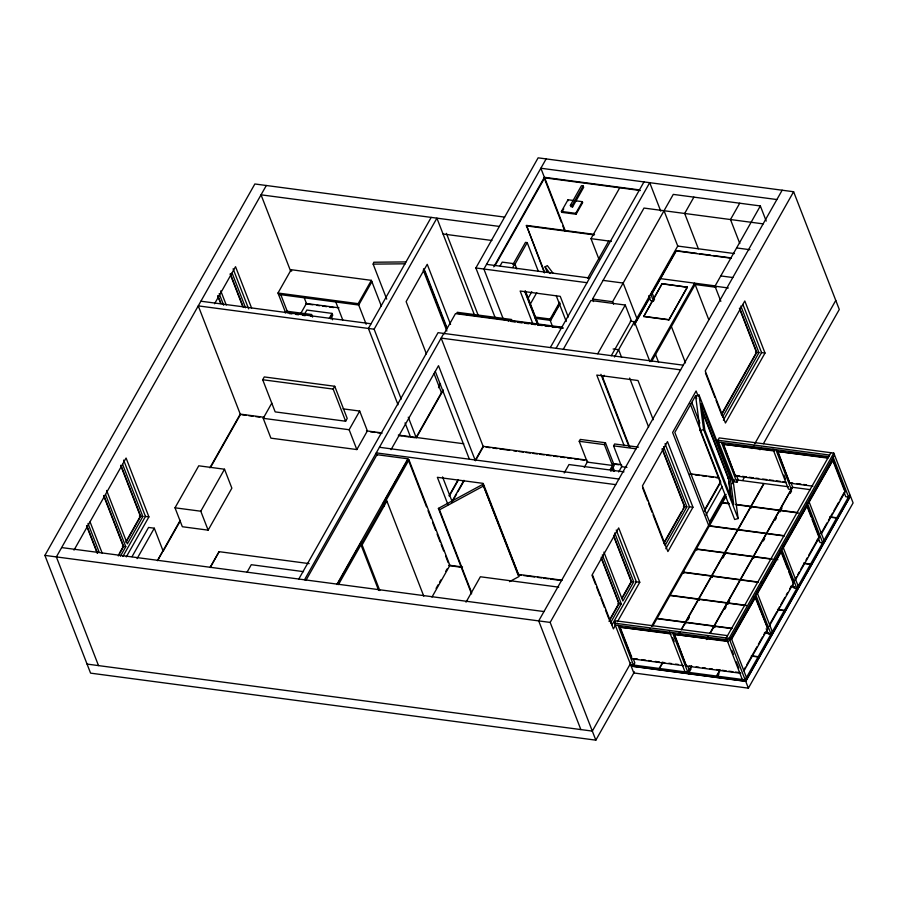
<?xml version="1.0" encoding="UTF-8"?>
<svg xmlns="http://www.w3.org/2000/svg" width="898" height="898" viewBox="0 0 898 898"><rect width="100%" height="100%" fill="white"/><g stroke="black" fill="none" stroke-linecap="round" stroke-linejoin="round"><path stroke-width="1.35" d="M386.724 299.113L373.153 264.124L373.793 262.238L405.975 261.913M634.448 671.839L595.834 740.154L90.575 673.141L44.9 555.391L254.864 183.978L504.62 217.103M266.313 185.493L56.361 556.917L98.511 665.609M74.006 550.126L126.079 458.025L148.911 516.9L126.304 556.895M214.577 303.76L235.534 266.672L251.597 308.081M119.277 553.505L123.318 546.366L103.596 495.539M126.248 541.191L140.369 516.193L120.658 465.366M118.278 555.941L123.655 546.411L103.944 495.584M125.911 542.426L140.717 516.238L121.005 465.411M120.399 556.221L125.776 546.691L105.56 494.562M122.611 464.389L142.838 516.518L127.359 543.896L106.638 490.454M122.869 556.434L145.476 516.44L123.632 460.124M285.474 312.347L277.987 293.029L291.176 269.703L371.368 280.344L381.347 306.072M132.04 556.659L148.552 527.452L154.288 528.204L163.066 550.856L157.565 560.588M137.08 558.635L154.288 528.204M175.009 507.808L198.75 465.804L224.522 469.227L231.864 488.164L208.134 530.157L182.35 526.733L175.009 507.808L200.782 511.22L208.134 530.157M285.306 313.02L286.361 311.157L311.572 314.502L312.583 317.106M157.442 560.599L180.217 520.324M209.885 467.824L240.249 414.113L263.821 417.244M163.133 551.293L180.386 520.773M210.727 467.106L240.428 414.573L198.267 305.881L374.129 329.207L401.238 399.082M262.699 379.731L264.281 376.936L334.741 386.275L347.212 418.434L345.629 421.229L275.17 411.89L262.699 379.731L333.158 389.081L345.629 421.229M300.493 313.93L306.431 303.434L304.433 298.304M304.826 313.626L306.835 310.057L332.047 313.402L332.743 315.209L330.733 318.779M310.517 316.365L311.572 314.502M200.782 511.22L224.522 469.227M343.058 408.848L359.694 411.06L367.383 430.894L356.832 449.561L270.904 438.157L263.215 418.322L271.791 403.157M329.353 318.161L332.047 313.402M366.171 324.268L358.179 303.67L371.368 280.344M210.154 567.424L219.056 551.664L309.148 563.618M210.188 567.514L219.09 551.754M371.895 281.703L358.706 305.028L278.515 294.387M333.158 389.081L334.741 386.275M431.175 217.395L368.404 328.444L398.016 404.785M374.129 329.207L436.911 218.158L474.548 315.198M247.152 572.015L251.283 564.707L303.524 571.644M356.832 449.561L349.142 429.727L359.694 411.06M298.798 579.042L438.067 332.664L683.243 365.183M494.944 317.129L475.873 267.963L538.126 157.846L793.619 191.734L839.293 309.473L763.423 443.679M304.523 579.794L443.792 333.427M444.027 333.899L455.488 313.626L563.181 327.905M305.915 580.389L376.969 454.691L407.905 458.799L426.528 506.82M546.141 158.901L483.899 269.03L503.464 319.486M493.754 266.852L544.379 177.299L639.241 189.882M391.034 449.674L438.516 365.677L475.401 460.786L483.315 446.789L441.154 338.097L680.605 369.853M495.023 265.707L544.693 177.838L565.448 231.347M500.152 265.786L502.218 262.126L514.823 263.799L516.833 268.985M544.413 272.88L526.441 225.387L594.543 234.423M438.987 386.073L440.357 383.659M438.482 387.734L440.536 384.108M512.938 264.54L525.476 242.381L527.193 242.606L538.34 271.353M416.111 437.438L443.017 389.844M443.197 390.304L416.29 437.898L408.264 417.188M512.758 267.458L514.823 263.799M514.666 264.775L527.193 242.606M336.851 584.497L407.905 458.799M337.289 584.486L361.389 541.842L362.534 541.988M384.03 506.18L383.019 503.576L407.815 459.72L408.96 459.866L449.887 565.392L431.983 597.069M338.434 584.632L408.96 459.866M379.787 590.536L362.107 544.94L386.892 501.084L385.747 500.927M561.418 211.434L568.019 199.771L582.331 201.668L582.69 202.578L576.089 214.24L561.766 212.343L561.418 211.434L575.741 213.342L576.089 214.24M561.766 212.343L563.753 208.841M570.365 205.316L581.433 185.718L583.161 185.942L583.678 187.312L572.61 206.899L570.881 206.675L570.365 205.316L572.082 205.541L572.61 206.899M572.082 205.541L583.161 185.942M508.358 321.069L508.885 320.137M511.187 320.44L511.714 319.508L457.284 312.291L456.756 313.222L561.946 327.175M575.741 213.342L582.331 201.668M527.833 298.742L531.796 291.738M529.955 304.703L536.757 292.658M599.078 259.533L590.985 238.655L619.732 187.794M449.112 495.617L458.092 479.757M449.292 496.078L458.261 480.206M535.208 318.341L550.71 320.395L550.182 319.037L559.712 302.177M554.897 311.887L550.137 320.317L552.64 326.793M556.255 309.484L558.983 304.669M550.71 320.395L560.24 303.535M451.593 502.139L463.94 480.307M475.592 459.675L483.135 446.328L586.944 460.102M452.457 501.376L456.566 494.102M457.935 491.677L464.109 480.756M587.752 278.144L608.743 241.012M550.339 347.56L643.978 181.912M556.075 348.323L649.714 182.676L660.748 211.142M563.36 349.165L590.884 300.482L625.255 305.039L631.227 320.44L611.28 355.731M593.533 301.571L592.557 299.056L643.989 208.067L763.143 223.871M436.08 588.403L438.145 584.744M439.526 582.308L440.907 579.861M445.734 571.319L447.114 568.883M613.581 304.231L612.604 301.717L673.275 194.395L760.348 205.945L766.219 221.076M597.731 353.733L625.255 305.039M693.896 197.122L684.669 213.455L698.363 248.78M466.017 602.165L480.374 576.763L558.736 587.157M604.174 375.285L602.794 377.71L629.79 447.316M614.49 357.022L634.448 321.72L630.306 321.17M634.224 323.033L677.743 246.052L664.037 210.727M634.684 323.796L649.209 298.102M651.173 294.634L676.059 250.609L696.792 253.359M634.336 325.065L650.141 297.115M651.51 294.679L676.25 250.935M653.89 298.17L662.095 283.645L687.385 287.214L668.92 319.879L643.72 316.534L652.52 300.583M643.72 316.534L652.61 300.808M653.969 298.394L662.095 283.645M648.704 295.756L650.612 300.684L653.475 301.066L654.53 299.202L651.667 291.805M605.465 442.759L604.41 444.633L612.492 465.467L587.281 462.122L579.21 441.288L580.265 439.425L605.465 442.759L614.254 465.411L610.887 471.36M564.213 472.977L568.984 464.547L623.975 471.843M584.306 467.387L587.662 461.437M668.92 319.879L687.296 286.99M739.728 203.206L730.489 219.539L739.795 243.504M650.511 361.164L694.603 283.162L708.724 319.576M651.611 361.512L695.131 284.52M626.961 467.387L621.652 466.679L613.581 445.846L614.636 443.982L638.512 447.148M610.18 469.542L613.547 463.593M720.847 301.335L714.976 286.193L760.348 205.945M618.677 471.955L622.045 466.006M782.158 190.208L538.699 620.888L580.86 729.58M595.834 740.154L550.16 622.415L793.619 191.734M695.658 395.558L674.825 432.421L709.959 522.995M721.453 414.315L756.475 352.353L739.391 308.295M721.79 414.36L756.823 352.398L739.739 308.34M722.542 417.065L758.945 352.678L740.85 306.027M609.372 620.226L618.834 603.478L601.357 558.433M621.764 598.293L631.227 581.556L613.761 536.499M609.035 621.461L619.171 603.523L601.2 557.187M622.112 598.337L631.575 581.601L613.603 535.264M723.373 420.174L761.583 352.6L742.893 304.422M610.483 622.943L621.293 603.804L602.322 554.897M614.726 532.963L633.696 581.882L622.875 601.009L603.905 552.102M765.017 353.049L725.449 423.048L705.244 370.964L744.812 300.976L765.017 353.049L761.201 352.544M611.987 624.873L636.334 581.792L616.253 530.044M633.337 659.009L634.83 662.859L633.517 665.194L630.654 664.812L614.49 623.145L615.804 620.821L727.515 635.627M736.73 476.097L738.235 479.947L736.91 482.282L734.048 481.9L717.884 440.233L719.208 437.91L833.782 453.097L849.935 494.764L848.621 497.099L845.759 496.717L844.255 492.867M615.422 625.322L613.39 628.914L592.31 574.563L618.688 527.912L639.769 582.252L617.454 621.73M663.891 542.863L681.683 511.389M683.052 508.975L684.422 506.551L662.05 448.877M664.239 542.908L684.759 506.595L662.398 448.933M664.991 545.602L686.88 506.876L663.521 446.643M683.49 665.665L631.934 658.829L619.642 627.13L670.099 633.315M785.537 482.574L735.327 475.918L723.036 444.218L773.504 450.403M665.811 548.723L689.518 506.798L665.048 443.702M692.953 507.247L667.899 551.574L642.429 485.908L667.483 441.58L692.953 507.247L689.136 506.741M704.762 509.637L720.533 481.732M704.245 511.299L720.712 482.181L690.225 403.819M706.008 515.003L722.138 486.469M735.327 475.918L723.788 445.015M709.521 521.861L724.978 494.506M630.935 662.78L592.321 731.095L87.061 664.082M648.76 631.26L650.253 628.611M651.51 626.389L726.112 494.405M732.117 483.798L734.396 479.768M752.019 448.573L753.703 445.61M754.769 443.724L835.78 300.415M652.835 625.895L656.921 618.666L685.219 622.415L685.746 623.773M683.782 573.429L683.255 572.071L696.186 549.194L724.495 552.955L725.023 554.313M696.882 550.283L696.354 548.925L709.285 526.048L737.584 529.798L724.652 552.674L725.18 554.032M725.932 496.594L722.531 502.611L729.266 503.497M742.736 480.284L744.801 476.625M759.977 449.786L761.358 447.339M740.771 673.264L686.353 666.047L674.061 634.347L727.38 640.914M812.881 486.2L789.757 483.135L777.455 451.436L828.057 457.643M659.199 668.449L630.901 664.7L631.429 666.058L659.727 669.807L659.199 668.449L662.601 662.432M678.417 634.459L679.775 632.046M681.133 629.644L685.219 622.415M712.08 577.19L711.564 575.831L724.495 552.955M735.844 504.676L750.672 506.64L737.741 529.517L709.442 525.768L722.374 502.891L729.109 503.778M691.09 668.797L688.373 673.612L660.075 669.852L659.547 668.494L662.949 662.477M678.765 634.504L680.123 632.091M681.481 629.689L685.567 622.46L713.865 626.22L714.393 627.579M699.34 600.392L698.812 599.033L711.744 576.157L740.042 579.906L727.111 602.783L727.638 604.141M712.428 577.234L711.901 575.876L724.832 553L753.13 556.749L753.658 558.107M687.947 619.889L689.305 617.476M722.98 557.927L724.338 555.514M686.353 666.047L674.319 633.876M789.757 483.135L777.724 450.964M691.247 666.226L687.846 672.254L659.547 668.494M706.378 639.466L707.736 637.052M709.779 633.438L713.865 626.22M714.022 625.94L726.953 603.063L698.655 599.314L685.724 622.179L714.022 625.94L714.55 627.298M753.13 556.749L740.199 579.625L711.901 575.876M753.287 556.468L766.219 533.592L737.92 529.842L724.989 552.719L753.287 556.468L753.815 557.826M779.307 510.446L766.376 533.311L738.077 529.562L751.009 506.685L779.307 510.446L779.834 511.804M782.035 507.909L780.003 511.523L779.475 510.165L792.406 487.288M691.595 666.271L687.935 672.411L685.073 672.03L669.616 632.181M706.726 639.511L708.084 637.097M710.127 633.483L714.213 626.265L731.724 628.589M714.898 627.343L714.37 625.985L727.301 603.108L746.159 605.611M727.986 604.186L727.459 602.827L740.39 579.951L757.901 582.274M780.34 511.568L779.812 510.21L792.653 487.165L791.16 483.315M724.753 609.237L726.123 606.835M728.323 602.94L729.681 600.526M763.345 540.978L764.703 538.564M775.075 520.223L776.433 517.82M790.206 493.462L791.565 491.049M830.908 452.727L726.201 637.962L742.354 679.629L745.217 680.01L746.541 677.676L731.084 637.827M745.217 680.01L729.064 638.343L833.782 453.097M834.478 454.916L729.76 640.162L615.197 624.963M731.095 639.107L755.521 596.99L767.812 628.701L743.971 670.885M756.262 594.588L781.372 551.271L793.664 582.97L769.137 626.366M782.798 547.657L807.223 505.54L819.515 537.24L794.988 580.636M808.649 501.926L833.075 459.81L845.366 491.509L821.513 533.704M731.668 639.185L755.521 596.99M757.519 593.455L781.372 551.271M782.686 548.936L807.223 505.54M808.537 503.206L833.075 459.81M716.492 676.048L688.182 672.299L688.71 673.657L717.008 677.406L716.492 676.048L719.893 670.031M751.323 656.079L758.058 656.977L758.586 658.335L745.654 681.2L717.356 677.451L716.829 676.093L720.23 670.076M717.008 677.406L719.051 673.792M744.072 669.605L745.441 667.192M746.799 664.778L757.025 646.706M758.383 644.293L762.469 637.052M763.839 634.65L765.197 632.237M769.923 623.874L776.736 611.819M778.106 609.416L779.464 607.003M780.833 604.59L784.919 597.361M786.278 594.947L787.647 592.534M789.69 588.92L791.048 586.506M795.089 579.356L796.459 576.943M797.817 574.529L799.186 572.116M800.545 569.714L804.63 562.474M806 560.071L807.358 557.658M808.728 555.245L818.942 537.161L812.061 519.414M820.94 533.625L827.08 522.782M828.439 520.369L832.525 513.14M833.894 510.726L838.665 502.285M840.023 499.872L844.109 492.643M745.654 681.2L745.127 679.842L758.058 656.977M771.146 633.82L771.674 635.178L758.743 658.054L758.215 656.696L771.146 633.82L764.411 632.922M784.235 610.662L771.303 633.539L771.831 634.897L784.762 612.021L784.235 610.662L777.5 609.764M784.403 610.382L797.334 587.505L797.851 588.864L784.919 611.74L784.403 610.382L777.657 609.484M810.423 564.348L797.491 587.225L798.019 588.583L810.95 565.706L810.423 564.348L803.676 563.461M810.58 564.067L823.511 541.191L824.038 542.549L811.107 565.426L810.58 564.067L803.833 563.181M836.599 518.034L823.668 540.91L824.196 542.269L837.127 519.392L836.599 518.034L829.864 517.147M836.756 517.764L849.688 494.888L850.215 496.246L837.284 519.123L836.756 517.764L830.021 516.866M766.207 628.757L768.205 633.898L771.068 634.28L772.392 631.945L756.935 592.096M792.564 584.317L794.057 588.179L796.919 588.549L798.243 586.226L782.787 546.366M818.415 538.587L819.908 542.448L822.77 542.83L824.083 540.495L808.627 500.646M745.744 681.369L850.462 496.123L853.1 502.914L748.382 688.16L633.808 672.961L631.182 666.17L745.744 681.369L748.382 688.16M547.062 272.049L545.041 266.841L547.331 265.606L553.157 273.351M471.573 593.915L438.404 508.38L482.888 484.314L519.145 576.46L509.525 581.657M438.404 508.38L439.481 509.817L483.966 485.751M695.624 396.018L699.071 395.098L733.587 484.078L738.111 518.561L734.665 519.493L700.148 430.501L695.624 396.018L696.624 398.6M700.148 430.501L703.594 429.581L699.071 395.098M727.941 478.713L730.254 478.095L701.349 403.606L704.829 430.131L733.733 504.62L730.254 478.095M373.153 264.124L405.335 263.799M776.882 199.547L540.865 168.24L544.884 178.59M640.353 190.522L544.121 177.759L561.329 222.132M736.607 247.938L749.976 249.711M526.183 225.858L594.274 234.894M677.743 246.052L734.474 253.573M499.355 226.431L261.037 194.821L290.649 271.174M590.985 238.655L611.358 241.36M699.564 253.719L710.621 255.189M713.382 255.56L731.354 257.939M675.902 250.89L731.197 258.22M443.062 234.008L491.902 240.484M720.78 275.933L732.813 277.527M660.232 278.604L715.526 285.934M714.976 286.193L728.345 287.966M693.941 284.363L716.054 287.293M662.174 283.88L687.385 287.214M486.536 264.36L589.649 278.032M603.108 280.389L623.156 283.05L636.862 318.375M475.873 267.963L587.011 282.702M592.557 299.056L612.604 301.717M643.63 316.309L668.83 319.654M534.927 317.016L550.182 319.037M755.51 352.218L758.945 352.678M511.085 321.428L515.16 321.967M517.888 322.326L521.962 322.876M524.69 323.235L528.765 323.774M531.493 324.133L535.567 324.672M542.381 325.581L538.295 325.042L525.061 291.109M545.097 325.94L549.183 326.479M551.9 326.838L555.985 327.388M558.702 327.748L562.788 328.286M277.987 293.029L358.179 303.67M305.791 303.434L338.984 307.834M305.971 303.883L312.897 304.804M317.028 305.354L319.823 305.724M322.562 306.083L326.737 306.645M329.487 307.004L333.663 307.554M613.11 348.985L618.621 349.715L621.618 357.449M200.905 301.212L371.042 323.774M289.291 313.548L291.94 313.907M295.925 314.435L298.574 314.783M302.559 315.31L305.208 315.658M717.884 440.233L829.595 455.05M718.591 442.052L828.921 456.678M723.036 444.218L774.592 451.054M777.455 451.436L827.799 458.103M579.21 441.288L604.41 444.633M613.581 445.846L636.132 448.832M735.597 475.446L739.671 475.985M742.377 476.344L746.451 476.883M749.168 477.253L753.231 477.792M755.948 478.151L758.664 478.511M762.728 479.049L766.802 479.588M769.519 479.947L773.582 480.486M776.299 480.845L780.373 481.384M783.078 481.743L785.795 482.103M790.015 482.664L792.743 483.023M796.818 483.573L800.904 484.112M803.62 484.471L806.348 484.83M844.794 491.442L845.366 491.509M366.451 430.86L381.717 432.881M398.353 435.092L463.783 443.769M613.244 463.593L621.551 464.693M690.753 473.875L718.445 477.545M736.809 479.914L763.76 483.483L750.829 506.36L736.001 504.395M788.354 486.75L764.097 483.528L751.166 506.405L779.475 510.165M792.743 487.333L810.265 489.657M241.809 414.753L245.973 415.303M248.724 415.673L252.91 416.223M255.638 416.582L259.836 417.143M370.447 431.815L374.949 432.409M377.362 432.735L381.886 433.33M398.532 435.541L402.259 436.035M404.078 436.271L409.174 436.956M411.711 437.292L415.179 437.753M486.076 447.148L490.229 447.698M492.968 448.068L497.155 448.618M499.86 448.978L509.615 450.268M513.656 450.807L516.53 451.189M519.167 451.537L523.455 452.109M526.071 452.457L530.37 453.03M532.963 453.367L537.296 453.95M539.855 454.287L544.21 454.859M546.747 455.196L551.136 455.78M553.651 456.117L558.062 456.7M560.543 457.026L564.977 457.621M567.435 457.946L571.577 458.496M574.338 458.856L578.469 459.406M580.198 459.641L584.351 460.191M614.333 464.165L618.958 464.771M689.552 474.144L692.661 474.548M695.086 474.874L699.508 475.457M702 475.794L706.344 476.367M708.926 476.703L713.192 477.276M715.852 477.624L718.658 478.005M263.215 418.322L349.142 429.727M379.439 447.283L618.89 479.038M615.725 484.639L376.273 452.884L377.272 455.466M779.812 510.21L797.334 512.534M798.524 512.994L779.655 510.491L766.724 533.367L784.246 535.691M683.445 506.427L686.88 506.876M818.942 537.161L819.515 537.24M784.089 535.96L766.566 533.636L753.635 556.513L772.505 559.016M816.765 540.304L819.47 540.663M383.019 503.576L384.164 503.733M696.354 548.925L724.652 552.674M775.199 559.375L777.893 559.735M771 559.117L753.478 556.794L740.547 579.67L758.069 581.994M683.255 572.071L711.564 575.831M760.763 582.353L763.457 582.712M790.745 586.327L794.797 586.865M760.606 582.634L763.3 582.993M790.588 586.607L794.629 587.146M362.107 544.94L360.962 544.794L378.642 590.379M145.094 516.384L148.911 516.9M635.952 581.747L639.769 582.252M139.403 516.069L142.838 516.518M631.227 581.556L633.696 581.882M448.742 565.235L449.887 565.392M450.089 565.336L462.537 566.997M517.91 574.338L562.204 580.209M448.877 565.605L460.607 567.166M518.079 574.787L521.435 575.236M523.624 575.528L534.692 576.987M537.464 577.358L541.617 577.908M543.481 578.155L548.532 578.828M550.373 579.075L561.407 580.535M698.812 599.033L727.111 602.783M727.459 602.827L746.317 605.331M617.858 603.355L621.293 603.804M767.812 628.701L754.949 596.923M122.341 546.242L125.776 546.691M714.37 625.985L731.881 628.308M764.568 632.641L768.609 633.18M61.636 547.578L543.975 611.56M614.49 623.145L729.064 638.343M619.642 627.13L671.199 633.966M674.061 634.347L728.48 641.565M44.9 555.391L550.16 622.415M751.48 655.798L758.215 656.696M634.908 658.717L637.625 659.076M641.7 659.615L645.763 660.153M648.479 660.524L651.196 660.883M655.259 661.422L659.334 661.961M662.05 662.32L664.756 662.679M668.83 663.218L671.547 663.577M675.61 664.116L678.327 664.475M689.338 665.934L692.066 666.305M696.141 666.844L698.869 667.203M702.943 667.742L705.671 668.101M709.746 668.651L712.473 669.01M716.548 669.549L719.276 669.908M721.992 670.267L726.078 670.806M728.794 671.176L732.88 671.715M735.597 672.074L739.683 672.613M716.829 676.093L745.127 679.842M545.041 266.841L550.036 273.486M833.164 457.25L848.621 497.099M832.502 459.731L844.3 490.173M807.313 502.97L822.77 542.83M806.651 505.462L811.074 516.878M775.872 449.651L791.329 489.5L788.466 489.118L773.01 449.269M783.943 475.143L785.413 478.948M781.462 548.7L796.919 588.549M780.8 551.192L787.681 568.939M788.669 571.476L793.091 582.892M779.599 550.889L780.598 553.46M705.458 373.018L714.999 397.634M716.009 400.227L722.037 415.774M750.672 506.64L751.199 507.999M721.453 442.433L736.91 482.282M671.39 326.513L685.488 362.871M698.128 396.186L696.107 390.956L672.624 432.488L708.634 525.33M701.843 409.241L728.705 478.511L731.668 501.05M701.967 410.644L728.334 478.612M703.594 429.581L738.111 518.561M650.612 293.668L653.475 301.066M691.797 402.405L699.834 423.115M755.611 594.431L771.068 634.28M753.748 596.62L754.747 599.19M655.562 354.508L658.593 362.298M634.448 321.72L649.95 361.681M568.019 199.771L568.367 200.681M653.228 419.736L638.018 380.528L596.777 375.061L624.144 445.632M629.621 378.08L648.614 427.055M731.926 650.433L733.397 654.238M736.349 661.848L738.807 668.191M562.844 226.049L564.876 231.269M600.93 374.309L628.813 446.194M642.62 487.94L647.593 500.747M648.581 503.318L652.06 512.287M653.059 514.846L664.498 544.323M568.266 317.039L560.24 296.34L520.133 291.019L532.682 323.37M556.154 295.476L566.245 321.506M526.946 226.7L544.682 272.408M613.065 467.454L614.546 471.259M611.785 467.589L613.255 471.394M687.756 666.226L689.26 670.076M672.479 632.562L688.373 673.612M672.669 637.771L674.151 641.576M525.386 291.019L538.452 324.717M524.78 291.524L537.835 325.166M620.395 627.927L631.709 657.089M618.06 625.345L633.517 665.194M592.006 575.315L595.509 584.329M596.508 586.899L599.999 595.913M600.998 598.483L604.489 607.497M605.488 610.068L608.979 619.081M446.418 233.368L478.219 315.344M450.549 324.403L427.235 264.293L406.132 301.616L426.404 353.891M424.889 270.826L447.002 327.837M423.53 268.76L446.845 328.87M423.239 270.118L446.867 331.025M518.674 574.866L483.191 483.382L437.36 477.309L448.012 504.755M482.888 484.314L518.067 575.023M435.306 371.435L469.171 458.721M434.003 373.501L441.614 393.099M442.557 476.939L452.188 501.769M439.481 509.817L471.652 592.747M405.043 422.902L410.566 437.135M428.043 510.715L431.062 518.494M432.578 522.389L435.597 530.179M437.101 534.074L440.121 541.864M441.131 544.457L443.646 550.945M445.666 556.131L448.181 562.631M335.796 301.986L342.755 319.946M331.07 315.995L332.552 319.8M386.892 501.084L423.789 596.182M291.176 269.703L291.704 271.061M280.805 294.701L287.764 312.65M233.11 268.805L248.667 308.912M232.077 273.014L245.547 307.767M230.449 274.025L243.437 307.486M230.113 273.98L242.583 306.162M220.762 290.862L226.251 305.017M219.179 293.657L223.669 305.241M218.057 295.958L221.054 303.681M217.709 295.913L220.201 302.345M90.081 521.929L102.215 553.213M87.993 523.433L99.117 552.102M86.882 525.757L97.5 553.123M86.545 525.712L97.164 553.078M728.682 481.261L730.242 493.204M730.59 495.853L730.938 498.502M670.009 595.509L657.078 618.385L685.376 622.134L698.307 599.269L670.009 595.509M683.097 572.352L670.166 595.228L698.464 598.988L711.396 576.112L683.097 572.352"/></g></svg>
